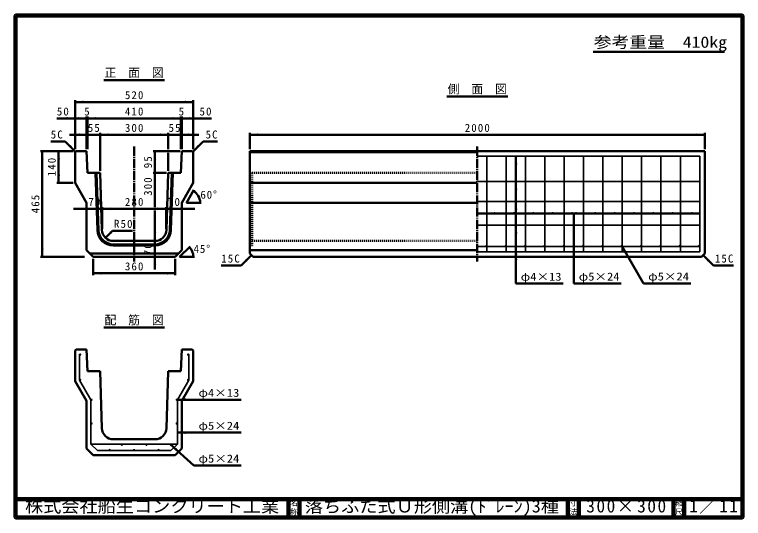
# Model space of a CAD drawing. Units: millimetres, scale not verified. Extents: x 100 to 4105, y 100 to 2870.
import ezdxf
from ezdxf.enums import TextEntityAlignment as Align

# ---------------------------------------------------------------- set-up
doc = ezdxf.new("R2010")
doc.units = ezdxf.units.MM
doc.header["$LTSCALE"] = 5
doc.linetypes.add('USER1', pattern=[13.4, 10, -1.2, 1, -1.2])
doc.linetypes.add('USER2', pattern=[2.2, 1, -1.2])
doc.layers.add('V-nasSTD', color=7, linetype='Continuous', lineweight=50)
doc.styles.add('ＭＳ ゴシック', font='')
doc.styles.get('ＭＳ ゴシック').set_extended_font_data('MS Gothic')

msp = doc.modelspace()

# ---------------------------------------------------------------- hatches: boundary and pattern name
at = {"layer": 'V-nasSTD'}
for points in [[(477.136, 2396.66), (432.136, 2389.16), (477.136, 2381.66)], [(1037.136, 2381.66), (1082.136, 2389.16), (1037.136, 2396.66)], [(387.136, 2291.66), (432.136, 2299.16), (387.136, 2306.66)], [(449.636, 2291.66), (494.636, 2299.16), (449.636, 2306.66)], [(545.886, 2306.66), (500.886, 2299.16), (545.886, 2291.66)], [(968.386, 2291.66), (1013.386, 2299.16), (968.386, 2306.66)], [(1064.636, 2291.66), (1019.636, 2299.16), (1064.636, 2306.66)], [(1127.136, 2291.66), (1082.136, 2299.16), (1127.136, 2306.66)], [(455.886, 2201.66), (500.886, 2209.16), (455.886, 2216.66)], [(614.636, 2216.66), (569.636, 2209.16), (614.636, 2201.66)], [(899.636, 2201.66), (944.636, 2209.16), (899.636, 2216.66)], [(1058.386, 2201.66), (1013.386, 2209.16), (1058.386, 2216.66)], [(1437.705, 2216.66), (1392.705, 2209.16), (1437.705, 2201.66)], [(3847.705, 2201.66), (3892.705, 2209.16), (3847.705, 2216.66)], [(408.744, 2153.158), (435.261, 2116.035), (398.138, 2142.552)], [(1105.527, 2153.158), (1079.011, 2116.035), (1116.134, 2142.552)], [(259.636, 2074.16), (252.136, 2119.16), (244.636, 2074.16)], [(349.636, 2074.16), (342.136, 2119.16), (334.636, 2074.16)], [(878.386, 2074.16), (870.886, 2119.16), (863.386, 2074.16)], [(2847.705, 2045.859), (2855.205, 2090.859), (2862.705, 2045.859)], [(863.386, 2045.41), (870.886, 2000.41), (878.386, 2045.41)], [(334.636, 1989.16), (342.136, 1944.16), (349.636, 1989.16)], [(878.386, 1955.41), (870.886, 2000.41), (863.386, 1955.41)], [(2847.705, 1906.663), (2855.205, 1951.663), (2862.705, 1906.663)], [(2847.705, 1797.606), (2855.205, 1842.606), (2862.705, 1797.606)], [(449.636, 1794.484), (494.636, 1801.984), (449.636, 1809.484)], [(627.136, 1809.484), (582.136, 1801.984), (627.136, 1794.484)], [(887.136, 1794.484), (932.136, 1801.984), (887.136, 1809.484)], [(1064.636, 1809.484), (1019.636, 1801.984), (1064.636, 1794.484)], [(2740.83, 1769.757), (2695.83, 1777.257), (2740.83, 1784.757)], [(2847.08, 1769.757), (2802.08, 1777.257), (2847.08, 1784.757)], [(2953.33, 1769.757), (2908.33, 1777.257), (2953.33, 1784.757)], [(3059.58, 1769.757), (3014.58, 1777.257), (3059.58, 1784.757)], [(3165.83, 1769.757), (3120.83, 1777.257), (3165.83, 1784.757)], [(3182.08, 1784.757), (3227.08, 1777.257), (3182.08, 1769.757)], [(3288.33, 1784.757), (3333.33, 1777.257), (3288.33, 1769.757)], [(3394.58, 1784.757), (3439.58, 1777.257), (3394.58, 1769.757)], [(3500.83, 1784.757), (3545.83, 1777.257), (3500.83, 1769.757)], [(3607.08, 1784.757), (3652.08, 1777.257), (3607.08, 1769.757)], [(3713.33, 1784.757), (3758.33, 1777.257), (3713.33, 1769.757)], [(3819.58, 1784.757), (3864.58, 1777.257), (3819.58, 1769.757)], [(2847.705, 1666.909), (2855.205, 1711.909), (2862.705, 1666.909)], [(625.946, 1679.827), (599.429, 1642.704), (636.552, 1669.22)], [(863.386, 1670.41), (870.886, 1625.41), (878.386, 1670.41)], [(244.636, 1582.91), (252.136, 1537.91), (259.636, 1582.91)], [(2692.83, 1595.266, 1), (2692.83, 1601.266, 1)], [(2799.08, 1595.266, 1), (2799.08, 1601.266, 1)], [(2847.705, 1550.266), (2855.205, 1595.266), (2862.705, 1550.266)], [(2847.705, 1520.91), (2855.205, 1565.91), (2862.705, 1520.91)], [(2905.33, 1595.266, 1), (2905.33, 1601.266, 1)], [(3011.58, 1595.266, 1), (3011.58, 1601.266, 1)], [(3117.83, 1595.266, 1), (3117.83, 1601.266, 1)], [(3224.08, 1595.266, 1), (3224.08, 1601.266, 1)], [(3330.33, 1595.266, 1), (3330.33, 1601.266, 1)], [(3436.58, 1595.266, 1), (3436.58, 1601.266, 1)], [(3454.085, 1552.946), (3438.08, 1595.667), (3467.075, 1560.446)], [(3542.83, 1595.266, 1), (3542.83, 1601.266, 1)], [(3649.08, 1595.266, 1), (3649.08, 1601.266, 1)], [(3755.33, 1595.266, 1), (3755.33, 1601.266, 1)], [(3861.58, 1595.266, 1), (3861.58, 1601.266, 1)], [(878.386, 1492.91), (870.886, 1537.91), (863.386, 1492.91)], [(1375.564, 1510.162), (1402.08, 1547.285), (1364.957, 1520.769)], [(3909.847, 1510.162), (3883.33, 1547.285), (3920.453, 1520.769)], [(577.136, 1455.41), (532.136, 1447.91), (577.136, 1440.41)], [(937.136, 1440.41), (982.136, 1447.91), (937.136, 1455.41)], [(457.136, 1000.793, 1), (463.136, 1000.793, 1)], [(1057.136, 1000.793, 1), (1051.136, 1000.793, 1)], [(457.238, 860.821, 1), (463.034, 862.374, 0.41421), (459.359, 864.495, 0.41421)], [(1057.034, 860.821, 0.41421), (1054.913, 864.495, 0.41421), (1051.238, 862.374, 1)], [(519.636, 752.54, 1), (525.636, 752.54, 1)], [(994.636, 752.54, 1), (988.636, 752.54, 1)], [(1039.636, 760.04), (994.636, 752.54), (1039.636, 745.04)], [(519.636, 621.843, 1), (525.636, 621.843, 1)], [(994.636, 621.843, 1), (988.636, 621.843, 1)], [(1039.636, 579.244), (994.636, 571.744), (1039.636, 564.244)], [(689.754, 502.2, 1), (689.754, 508.2, 1)], [(824.517, 502.2, 1), (824.517, 508.2, 1)], [(982.824, 472.517), (992.86, 483.665), (954.398, 508.2)], [(622.373, 472.845, 1), (622.373, 478.845, 1)], [(757.136, 472.845, 1), (757.136, 478.845, 1)], [(891.899, 472.845, 1), (891.899, 478.845, 1)]]:
    msp.add_hatch(color=256, dxfattribs=at).paths.add_polyline_path(points)

# ---------------------------------------------------------------- linework, layer by layer
at = {"layer": 'V-nasSTD', "lineweight": 100}
for p, q in [((105, 2865), (105, 105)), ((4100, 2865), (105, 2865)), ((4100, 105), (4100, 2865)), ((105, 205), (4100, 205)), ((1605, 205), (1605, 105)), ((1665, 205), (1665, 105)), ((3140, 205), (3140, 105)), ((3200, 205), (3200, 105)), ((3720, 205), (3720, 105)), ((3780, 205), (3780, 105)), ((105, 105), (4100, 105))]:
    msp.add_line(p, q, dxfattribs=at)
at = {"layer": 'V-nasSTD'}
for p, q in [((3278.536, 2664.753), (4000.536, 2664.753)), ((590.136, 2509.16), (924.136, 2509.16)), ((2475.705, 2419.16), (2809.705, 2419.16)), ((432.136, 2399.16), (432.136, 2129.16)), ((1082.136, 2389.16), (432.136, 2389.16)), ((1082.136, 2399.16), (1082.136, 2129.16)), ((432.136, 2299.16), (332.136, 2299.16)), ((494.636, 2299.16), (432.136, 2299.16)), ((494.636, 2309.16), (494.636, 2129.16)), ((500.886, 2299.16), (494.636, 2299.16)), ((500.886, 2309.16), (500.886, 2129.16)), ((1013.386, 2299.16), (500.886, 2299.16)), ((1013.386, 2309.16), (1013.386, 2129.16)), ((1013.386, 2299.16), (1019.636, 2299.16)), ((1019.636, 2309.16), (1019.636, 2129.16)), ((1019.636, 2299.16), (1082.136, 2299.16)), ((1082.136, 2299.16), (1182.136, 2299.16)), ((500.886, 2209.16), (400.886, 2209.16)), ((569.636, 2209.16), (500.886, 2209.16)), ((569.636, 2219.16), (569.636, 2010.41)), ((944.636, 2209.16), (569.636, 2209.16)), ((944.636, 2219.16), (944.636, 2129.16)), ((944.636, 2209.16), (1013.386, 2209.16)), ((1013.386, 2209.16), (1113.386, 2209.16)), ((1392.705, 2219.16), (1392.705, 2129.16)), ((3892.705, 2209.16), (1392.705, 2209.16)), ((3892.705, 2219.16), (3892.705, 2129.16)), ((378.692, 2172.604), (298.692, 2172.604)), ((435.261, 2116.035), (378.692, 2172.604)), ((1079.011, 2116.035), (1135.579, 2172.604)), ((1135.579, 2172.604), (1215.579, 2172.604)), ((242.136, 2119.16), (422.136, 2119.16)), ((252.136, 2119.16), (252.136, 1537.91)), ((342.136, 2119.16), (342.136, 1944.16)), ((432.136, 2112.91), (438.386, 2119.16)), ((432.136, 2112.91), (432.136, 1944.16)), ((494.636, 2119.16), (438.386, 2119.16)), ((494.636, 2119.16), (500.886, 2000.41)), ((860.886, 2119.16), (1009.636, 2119.16)), ((870.886, 2119.16), (870.886, 2000.41)), ((944.636, 2109.16), (944.636, 2010.41)), ((1019.636, 2119.16), (1013.386, 2000.41)), ((1075.886, 2119.16), (1019.636, 2119.16)), ((1082.136, 2112.91), (1075.886, 2119.16)), ((1082.136, 1944.16), (1082.136, 2112.91)), ((1392.705, 2119.16), (1392.705, 1556.66)), ((3892.705, 2119.16), (1392.705, 2119.16)), ((2642.705, 2112.91), (1392.705, 2112.91)), ((2855.205, 2090.859), (2855.205, 1390.859)), ((3892.705, 1556.66), (3892.705, 2119.16)), ((569.636, 2000.41), (500.886, 2000.41)), ((544.622, 2000.41), (555.136, 1684.995)), ((550.876, 2000.41), (561.382, 1685.203)), ((569.636, 2000.41), (580.122, 1685.828)), ((860.886, 2000.41), (934.636, 2000.41)), ((870.886, 2000.41), (870.886, 1811.984)), ((934.15, 1685.828), (944.636, 2000.41)), ((1013.386, 2000.41), (944.636, 2000.41)), ((952.889, 1685.203), (963.396, 2000.41)), ((959.136, 1684.995), (969.65, 2000.41)), ((332.136, 1944.16), (422.136, 1944.16)), ((432.136, 1944.16), (494.636, 1835.907)), ((1019.636, 1835.907), (1082.136, 1944.16)), ((2642.705, 1944.16), (1392.705, 1944.16)), ((1044.636, 1835.907), (1085.386, 1906.488)), ((494.636, 1835.907), (494.636, 1575.41)), ((582.136, 1811.984), (582.136, 1691.984)), ((932.136, 1811.984), (932.136, 1691.984)), ((1019.636, 1575.41), (1019.636, 1835.907)), ((1044.636, 1835.907), (1126.136, 1835.907)), ((2642.705, 1835.907), (1392.705, 1835.907)), ((494.636, 1801.984), (424.636, 1801.984)), ((494.636, 1801.984), (582.136, 1801.984)), ((582.136, 1801.984), (932.136, 1801.984)), ((870.886, 1791.984), (870.886, 1625.41)), ((932.136, 1801.984), (1019.636, 1801.984)), ((1019.636, 1801.984), (1089.636, 1801.984)), ((3864.58, 1777.257), (2642.705, 1777.257)), ((3173.955, 1777.257), (3173.955, 1391.444)), ((599.429, 1642.704), (638.32, 1681.594)), ((748.32, 1681.594), (638.32, 1681.594)), ((642.587, 1625.41), (871.685, 1625.41)), ((642.587, 1606.66), (871.685, 1606.66)), ((870.886, 1625.41), (870.886, 1537.91)), ((494.636, 1575.41), (532.136, 1537.91)), ((642.587, 1600.41), (871.685, 1600.41)), ((982.136, 1537.91), (1019.636, 1575.41)), ((1064.588, 1595.363), (1007.136, 1537.91)), ((2642.705, 1575.41), (1392.705, 1575.41)), ((3555.65, 1392.03), (3438.08, 1595.667)), ((242.136, 1537.91), (484.636, 1537.91)), ((513.386, 1556.66), (1000.886, 1556.66)), ((532.136, 1537.91), (982.136, 1537.91)), ((532.136, 1527.91), (532.136, 1437.91)), ((870.886, 1537.91), (870.886, 1467.91)), ((982.136, 1527.91), (982.136, 1437.91)), ((1007.136, 1537.91), (1088.386, 1537.91)), ((1402.08, 1547.285), (1345.512, 1490.717)), ((1392.705, 1556.66), (1411.455, 1537.91)), ((1411.455, 1537.91), (3873.955, 1537.91)), ((3892.705, 1556.66), (3873.955, 1537.91)), ((3883.33, 1547.285), (3939.899, 1490.717)), ((1345.512, 1490.717), (1235.512, 1490.717)), ((3939.899, 1490.717), (4049.899, 1490.717)), ((532.136, 1447.91), (982.136, 1447.91)), ((3115.205, 1390.859), (2855.205, 1390.859)), ((3433.955, 1391.444), (3173.955, 1391.444)), ((3815.65, 1392.03), (3555.65, 1392.03)), ((590.136, 1149.095), (924.136, 1149.095)), ((432.136, 1022.845), (438.386, 1029.095)), ((432.136, 1022.845), (432.136, 854.095)), ((494.636, 1029.095), (438.386, 1029.095)), ((494.636, 1029.095), (500.886, 910.345)), ((1019.636, 1029.095), (1013.386, 910.345)), ((1075.886, 1029.095), (1019.636, 1029.095)), ((1082.136, 1022.845), (1075.886, 1029.095)), ((1082.136, 854.095), (1082.136, 1022.845)), ((569.636, 910.345), (500.886, 910.345)), ((569.636, 910.345), (580.122, 595.763)), ((934.15, 595.763), (944.636, 910.345)), ((1013.386, 910.345), (944.636, 910.345)), ((432.136, 854.095), (494.636, 745.842)), ((1019.636, 745.842), (1082.136, 854.095)), ((494.636, 745.842), (494.636, 485.345)), ((994.636, 752.54), (1344.636, 752.54)), ((1019.636, 485.345), (1019.636, 745.842)), ((994.636, 571.744), (1344.636, 571.744)), ((642.587, 535.345), (871.685, 535.345)), ((494.636, 485.345), (532.136, 447.845)), ((954.398, 508.2), (1084.636, 390.948)), ((982.136, 447.845), (1019.636, 485.345)), ((532.136, 447.845), (982.136, 447.845)), ((1344.636, 390.948), (1084.636, 390.948))]:
    msp.add_line(p, q, dxfattribs=at)
at = {"layer": 'V-nasSTD', "linetype": 'USER1'}
for p, q in [((757.136, 2144.16), (757.136, 1512.91)), ((2642.705, 2144.16), (2642.705, 1512.91))]:
    msp.add_line(p, q, dxfattribs=at)
at = {"layer": 'V-nasSTD', "lineweight": 35}
for p, q in [((3864.58, 2090.859), (2642.705, 2090.859)), ((2695.83, 2090.859), (2695.83, 1565.91)), ((2802.08, 2090.859), (2802.08, 1565.91)), ((2908.33, 2090.859), (2908.33, 1565.91)), ((3014.58, 2090.859), (3014.58, 1565.91)), ((3120.83, 2090.859), (3120.83, 1565.91)), ((3227.08, 2090.859), (3227.08, 1565.91)), ((3333.33, 2090.859), (3333.33, 1565.91)), ((3439.58, 2090.859), (3439.58, 1565.91)), ((3545.83, 2090.859), (3545.83, 1565.91)), ((3652.08, 2090.859), (3652.08, 1565.91)), ((3758.33, 2090.859), (3758.33, 1565.91)), ((3864.58, 2090.859), (3864.58, 1565.91)), ((3864.58, 1951.663), (2642.705, 1951.663)), ((3864.58, 1842.606), (2642.705, 1842.606)), ((3864.58, 1711.909), (2642.705, 1711.909)), ((3864.58, 1595.266), (2642.705, 1595.266)), ((3864.58, 1565.91), (2642.705, 1565.91)), ((457.136, 1003.793), (457.136, 860.793)), ((1057.136, 860.793), (1057.136, 1003.793)), ((457.136, 860.793), (519.636, 752.54)), ((994.636, 752.54), (1057.136, 860.793)), ((519.636, 752.54), (519.636, 508.2)), ((994.636, 508.2), (994.636, 752.54)), ((519.636, 508.2), (554.991, 472.845)), ((519.636, 508.2), (994.636, 508.2)), ((959.281, 472.845), (994.636, 508.2)), ((554.991, 472.845), (959.281, 472.845))]:
    msp.add_line(p, q, dxfattribs=at)
at = {"layer": 'V-nasSTD', "linetype": 'USER2'}
for p, q in [((2642.705, 2000.41), (1392.705, 2000.41)), ((1405.205, 2000.41), (1405.205, 1600.41)), ((2642.705, 1625.41), (1392.705, 1625.41)), ((1392.705, 1600.41), (1405.205, 1600.41))]:
    msp.add_line(p, q, dxfattribs=at)
at = {"layer": 'V-nasSTD', "lineweight": 13}
msp.add_lwpolyline([(100, 100), (100, 2870), (4105, 2870), (4105, 100)], close=True, dxfattribs=at)
at = {"layer": 'V-nasSTD', "lineweight": 35}
for centre in [(2692.83, 1598.266), (2799.08, 1598.266), (2905.33, 1598.266), (3011.58, 1598.266), (3117.83, 1598.266), (3224.08, 1598.266), (3330.33, 1598.266), (3436.58, 1598.266), (3542.83, 1598.266), (3649.08, 1598.266), (3755.33, 1598.266), (3861.58, 1598.266), (460.136, 1000.793), (1054.136, 1000.793), (460.136, 861.598), (1054.136, 861.598), (522.636, 752.54), (991.636, 752.54), (522.636, 621.843), (991.636, 621.843), (689.754, 505.2), (824.517, 505.2), (622.373, 475.845), (757.136, 475.845), (891.899, 475.845)]:
    msp.add_circle(centre, 3, dxfattribs=at)
at = {"layer": 'V-nasSTD'}
for centre, radius, start, end in [((1044.636, 1835.907), 75, 0, 60), ((642.587, 1687.91), 87.5, 181.90915, 270), ((642.587, 1687.91), 81.25, 181.90915, 270), ((642.587, 1687.91), 62.5, 181.90915, 270), ((871.685, 1687.91), 62.5, 270, 358.09085), ((871.685, 1687.91), 81.25, 270, 358.09085), ((871.685, 1687.91), 87.5, 270, 358.09085), ((1007.136, 1537.91), 75, 0, 45), ((642.587, 597.845), 62.5, 181.90915, 270), ((871.685, 597.845), 62.5, 270, 358.09085)]:
    msp.add_arc(centre, radius, start, end, dxfattribs=at)

# ---------------------------------------------------------------- texts
at = {"layer": 'V-nasSTD', "style": 'ＭＳ ゴシック'}
for s, height, width, p in [('参考重量\u3000410kg', 62.32, 1.15, (3282.536, 2749.753)), ('φ4×13', 43.99, 1.15, (2881.205, 1450.859)), ('φ5×24', 43.99, 1.15, (3199.955, 1451.444)), ('φ5×24', 43.99, 1.15, (3581.65, 1452.03)), ('φ4×13', 43.99, 1.15, (1110.636, 812.54)), ('φ5×24', 43.99, 1.15, (1110.636, 631.744)), ('φ5×24', 43.99, 1.15, (1110.636, 450.948)), ('株式会社船生コンクリート工業', 69.65, 1.05, (157.5, 202.5)), ('落ちふた式Ｕ形側溝(ﾄﾞﾚｰﾝ)3種', 69.65, 1.05, (1695, 202.5))]:
    msp.add_text(s, height=height, dxfattribs=dict(at, width=width)).set_placement(p, align=Align.TOP_LEFT)
for s, height, p in [('正\u3000面\u3000図', 47.65, (594.132, 2574.16)), ('側\u3000面\u3000図', 47.65, (2479.701, 2484.16)), ('5', 43.99, (482.761, 2359.156)), ('5', 43.99, (1001.511, 2359.156)), ('配\u3000筋\u3000図', 47.65, (594.132, 1214.095)), ('名', 30.79, (1613.982, 200.999)), ('寸', 30.79, (3148.982, 200.999)), ('縮', 30.79, (3728.982, 200.999)), ('称', 30.79, (1613.976, 151.01)), ('法', 30.79, (3148.976, 151.01)), ('尺', 30.79, (3728.976, 151.01))]:
    msp.add_text(s, height=height, dxfattribs=at).set_placement(p, align=Align.TOP_LEFT)
at = {"layer": 'V-nasSTD', "attachment_point": 1, "style": 'ＭＳ ゴシック'}
for s, insert, char_height in [('\\T1.2;520', (706.149, 2449.16), 43.99), ('\\T1.2;50', (332.136, 2359.16), 43.99), ('\\T1.2;410', (706.149, 2359.16), 43.99), ('\\T1.2;50', (1116.136, 2359.16), 43.99), ('\\T1.2;55', (502.261, 2269.16), 43.99), ('\\T1.2;300', (706.149, 2269.16), 43.99), ('\\T1.2;55', (946.011, 2269.16), 43.99), ('\\T1.2;2000', (2573.599, 2269.16), 43.99), ('\\T1.2;5C', (298.692, 2232.604), 43.99), ('\\T1.2;5C', (1149.579, 2232.604), 43.99), ('\\T1.15;60°', (1121.217, 1901.574), 43.99), ('\\T1.2;70', (505.386, 1861.984), 43.99), ('\\T1.2;280', (706.149, 1861.984), 43.99), ('\\T1.2;70', (942.886, 1861.984), 43.99), ('\\T1.2;R50', (646.32, 1741.594), 43.99), ('\\T1.15;45°', (1083.717, 1603.577), 43.99), ('\\T1.2;15C', (1235.512, 1550.717), 43.99), ('\\T1.2;15C', (3947.899, 1550.717), 43.99), ('\\T1.2;360', (706.149, 1507.91), 43.99), ('\\T1.18;300×300', (3241.581, 202.508), 69.65), ('\\T1.16;1／11', (3807.033, 202.582), 69.65)]:
    msp.add_mtext(s, dxfattribs=dict(at, insert=insert, char_height=char_height))
at = {"layer": 'V-nasSTD', "char_height": 43.99, "attachment_point": 1, "rotation": 90, "style": 'ＭＳ ゴシック'}
for s, insert in [('\\T1.2;95', (810.886, 2025.065)), ('\\T1.2;140', (282.136, 1980.673)), ('\\T1.2;300', (810.886, 1873.41)), ('\\T1.2;465', (192.136, 1777.548)), ('\\T1.2;70', (810.886, 1546.94))]:
    msp.add_mtext(s, dxfattribs=dict(at, insert=insert))

doc.saveas('drawing.dxf')
